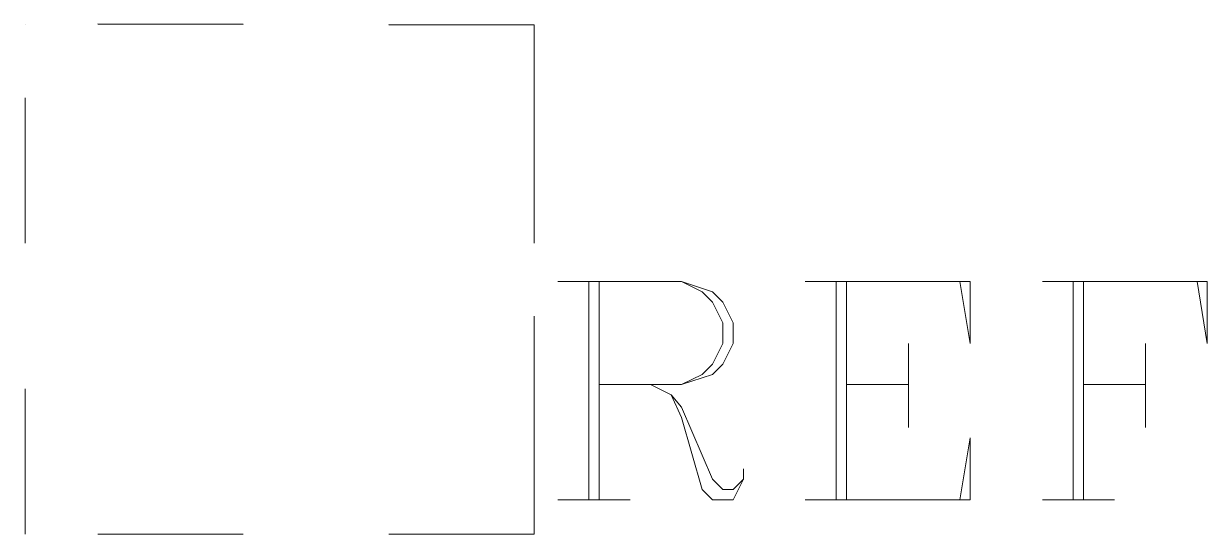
# Model space of a CAD drawing. Header units: metres. Extents: x -0.001 to 0.813, y 0 to 0.351.
import ezdxf

# ---------------------------------------------------------------- set-up
doc = ezdxf.new("R2010")
doc.units = ezdxf.units.M
doc.header["$MEASUREMENT"] = 0
doc.linetypes.add('DGN Style 3', pattern=[26.849763, 19.178402, -7.671361])
doc.layers.add('_0', color=1, linetype='Continuous', lineweight=0)
doc.layers.add('Level 1', color=1, linetype='Continuous', lineweight=0)

msp = doc.modelspace()

# ---------------------------------------------------------------- linework, layer by layer
at = {"layer": '_0', "color": 9, "linetype": 'DGN Style 3', "lineweight": 0, "ltscale": 0.0005}
for p, q in [((0.35, 0.35), (-0.00096, 0.35086)), ((0, 0.35058, 0.35058), (0, 0.35058, 0.00067)), ((0.35, 0.35, 0.35), (0, 0.35058, 0.35058)), ((0, 0, 0.35), (0.00008, 0.35012, 0.35)), ((0, 0), (0.00008, 0.35012)), ((0.35, 0.35), (0.35, 0)), ((0.35, 0.35), (0.35, 0.35, 0.35)), ((0.35, 0, 0.35), (0.35, 0.35, 0.35)), ((0.35, 0, 0.35), (0, 0, 0.35)), ((0, 0), (0, 0, 0.35)), ((0.35, 0), (0, 0)), ((0.35, 0), (0.35, 0, 0.35))]:
    msp.add_line(p, q, dxfattribs=at)
at = {"layer": 'Level 1', "color": 1, "linetype": 'Continuous', "lineweight": 0, "ltscale": 0.0005, "flags": 128}
for points in [[(0.36625, 0.17369), (0.45128, 0.17369), (0.47254, 0.1666), (0.47963, 0.15952), (0.48671, 0.14535), (0.48671, 0.13117), (0.47963, 0.117), (0.47254, 0.10991), (0.45128, 0.10283), (0.39459, 0.10283)], [(0.38751, 0.17369), (0.38751, 0.02369)], [(0.39459, 0.17369), (0.39459, 0.02369)], [(0.45128, 0.17369), (0.46545, 0.1666), (0.47254, 0.15952), (0.47963, 0.14535), (0.47963, 0.13117), (0.47254, 0.117), (0.46545, 0.10991), (0.45128, 0.10283)], [(0.5363, 0.17369), (0.64968, 0.17369), (0.64968, 0.13117), (0.64259, 0.17369)], [(0.55756, 0.17369), (0.55756, 0.02369)], [(0.56464, 0.17369), (0.56464, 0.02369)], [(0.6993, 0.17369), (0.81268, 0.17369), (0.81268, 0.13117), (0.80559, 0.17369)], [(0.72056, 0.17369), (0.72056, 0.02369)], [(0.72764, 0.17369), (0.72764, 0.02369)], [(0.60716, 0.13117), (0.60716, 0.07329)], [(0.77016, 0.13117), (0.77016, 0.07329)], [(0.43002, 0.10283), (0.4442, 0.09574), (0.45128, 0.08747), (0.47254, 0.03786), (0.47963, 0.03078), (0.48671, 0.03078), (0.4938, 0.03786)], [(0.56464, 0.10283), (0.60716, 0.10283)], [(0.72764, 0.10283), (0.77016, 0.10283)], [(0.4442, 0.09574), (0.45128, 0.08038), (0.46545, 0.03078), (0.47254, 0.02369), (0.48671, 0.02369), (0.4938, 0.03786), (0.4938, 0.04495)], [(0.5363, 0.02369), (0.64968, 0.02369), (0.64968, 0.06621), (0.64259, 0.02369)], [(0.36625, 0.02369), (0.41585, 0.02369)], [(0.6993, 0.02369), (0.7489, 0.02369)]]:
    msp.add_lwpolyline(points, dxfattribs=at)

doc.saveas('drawing.dxf')
